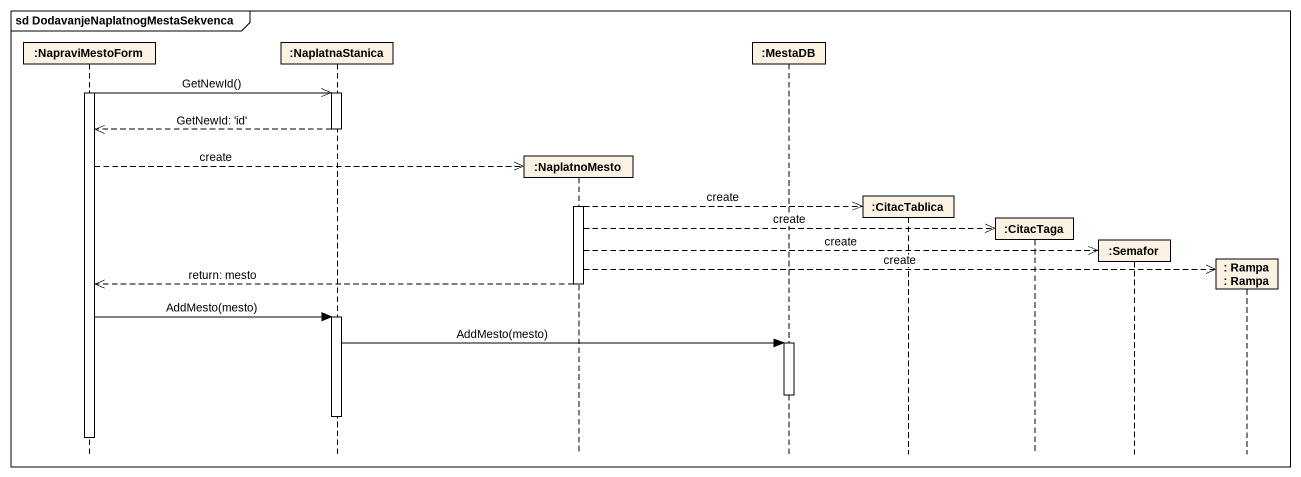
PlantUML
@startuml
mainframe sd DodavanjeNaplatnogMestaSekvenca
hide footbox
participant ":NapraviMestoForm" as NapraviMestoForm
participant ":NaplatnaStanica" as NaplatnaStanica
participant ":NaplatnoMesto" as NaplatnoMesto
participant ":MestaDB" as MestaDB
participant ":CitacTablica" as CitacTablica
participant ":CitacTaga" as CitacTaga
participant ":Semafor" as Semafor
participant ": Rampa : Rampa" as Rampa

activate NapraviMestoForm
NapraviMestoForm ->> NaplatnaStanica : GetNewId()
activate NaplatnaStanica
NaplatnaStanica -->> NapraviMestoForm : GetNewId: 'id'
deactivate NaplatnaStanica
NapraviMestoForm -->> NaplatnoMesto ** : create
activate NaplatnoMesto
NaplatnoMesto -->> CitacTablica ** : create
NaplatnoMesto -->> CitacTaga ** : create
NaplatnoMesto -->> Semafor ** : create
NaplatnoMesto -->> Rampa ** : create
NaplatnoMesto -->> NapraviMestoForm : return: mesto
deactivate NaplatnoMesto
NapraviMestoForm -> NaplatnaStanica : AddMesto(mesto)
activate NaplatnaStanica
NaplatnaStanica -> MestaDB : AddMesto(mesto)
activate MestaDB
deactivate MestaDB
deactivate NaplatnaStanica
deactivate NapraviMestoForm
@enduml
